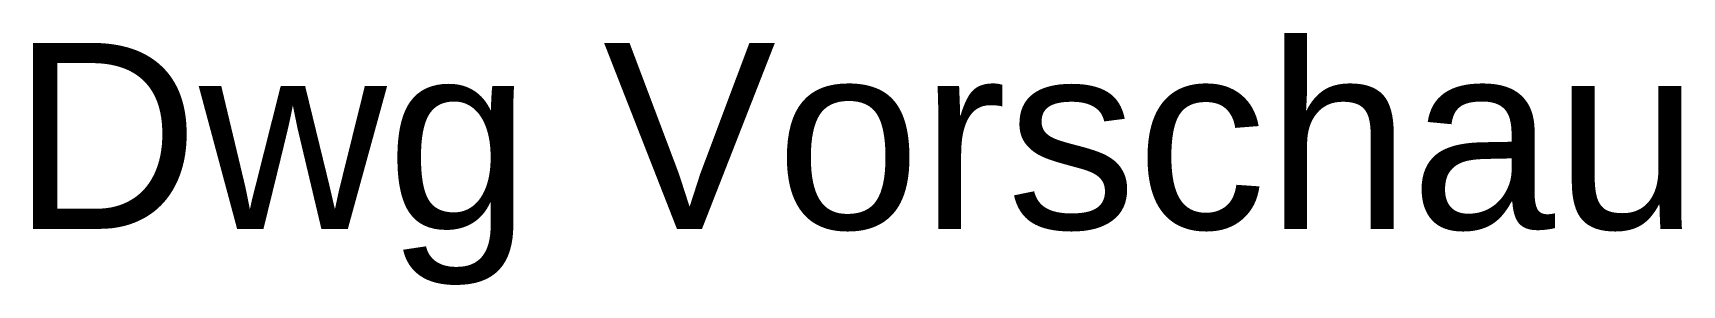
# Model space of a CAD drawing. Header units: inches. Extents: x 18.07 to 19.84, y 14.54 to 14.81.
import ezdxf

# ---------------------------------------------------------------- set-up
doc = ezdxf.new("R2010")
doc.units = ezdxf.units.IN
doc.header["$MEASUREMENT"] = 0
doc.styles.get("Standard").update_dxf_attribs({"font": 'arial.ttf'})

msp = doc.modelspace()

# ---------------------------------------------------------------- texts
msp.add_text('Dwg Vorschau', height=0.2).set_placement((18.0449, 14.6008))

doc.saveas('drawing.dxf')
